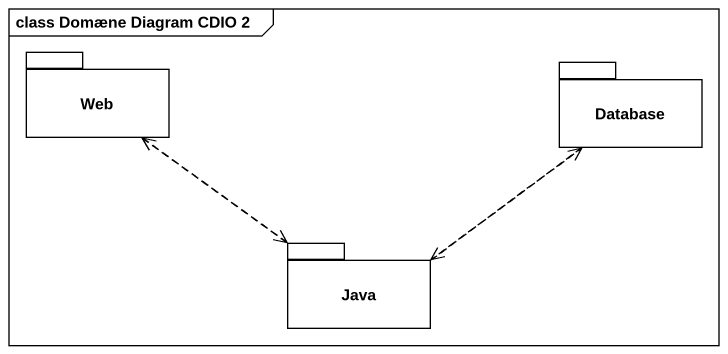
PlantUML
@startuml
mainframe class Domæne Diagram CDIO 2
package Web {
}
package "Database" as Database_ {
}
package Java {
}
Web ..> Java
Database_ ..> Java
Java .up.> Web
Java .up.> Database_
@enduml
